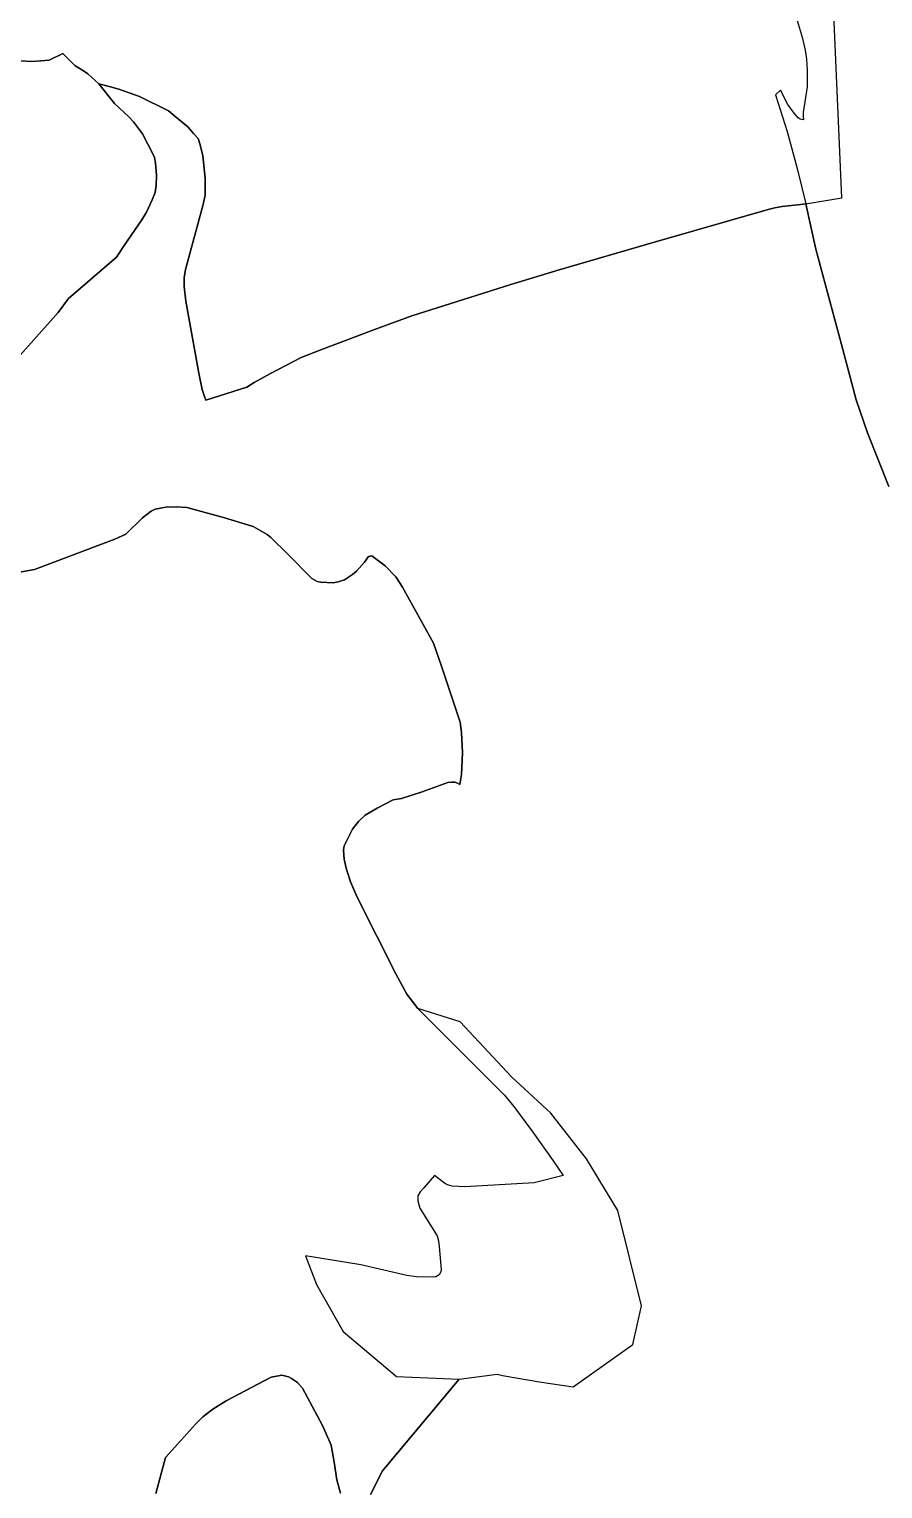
# Model space of a CAD drawing. Header units: millimetres. Extents: x 35444746 to 35449000, y 3482000 to 3488437.
# Drawn here: x 35447812.6 to 35447920.7, y 3487151.4 to 3487336.3 of the extents above; entities that cross this region are included whole.
import ezdxf

# ---------------------------------------------------------------- set-up
doc = ezdxf.new("R2010")
doc.units = ezdxf.units.MM
doc.layers.add('0203.02旱地整理', color=9, linetype='Continuous', true_color=0x808080)
doc.layers.add('0204.02水田整理', color=9, linetype='Continuous', true_color=0x808080)

msp = doc.modelspace()

# ---------------------------------------------------------------- linework, layer by layer
at = {"layer": '0203.02旱地整理', "color": 41}
for points in [[(35447921.497, 3487278.339), (35447918.794, 3487285.155), (35447917.383, 3487289.325), (35447915.499, 3487296.32), (35447912.238, 3487308.429), (35447910.967, 3487314.151), (35447915.538, 3487314.905), (35447914.541, 3487338.202)], [(35447921.497, 3487278.339), (35447918.794, 3487285.155), (35447917.383, 3487289.325), (35447915.499, 3487296.32), (35447912.238, 3487308.429), (35447910.967, 3487314.151), (35447915.538, 3487314.905), (35447914.541, 3487338.202)], [(35447809.822, 3487332.349), (35447812.999, 3487332.179), (35447815.127, 3487332.361), (35447816.838, 3487333.218), (35447818.357, 3487331.665), (35447819.601, 3487330.933), (35447820.008, 3487330.63), (35447821.379, 3487329.375), (35447823.399, 3487326.855), (35447825.221, 3487325.173), (35447825.805, 3487324.56), (35447826.922, 3487323.012), (35447828.347, 3487320.335), (35447828.453, 3487320.04), (35447828.6, 3487319.361), (35447828.728, 3487317.758), (35447828.68, 3487316.489), (35447828.53, 3487315.583), (35447828.177, 3487314.64), (35447827.451, 3487313.103), (35447826.86, 3487312.128), (35447824.597, 3487308.857), (35447823.625, 3487307.39), (35447817.57, 3487302.155), (35447816.256, 3487300.378), (35447811.1, 3487294.621)], [(35447809.822, 3487332.349), (35447812.999, 3487332.179), (35447815.127, 3487332.361), (35447816.838, 3487333.218), (35447818.357, 3487331.665), (35447819.601, 3487330.933), (35447820.008, 3487330.63), (35447821.379, 3487329.375), (35447823.399, 3487326.855), (35447825.221, 3487325.173), (35447825.805, 3487324.56), (35447826.922, 3487323.012), (35447828.347, 3487320.335), (35447828.453, 3487320.04), (35447828.6, 3487319.361), (35447828.728, 3487317.758), (35447828.68, 3487316.489), (35447828.53, 3487315.583), (35447828.177, 3487314.64), (35447827.451, 3487313.103), (35447826.86, 3487312.128), (35447824.597, 3487308.857), (35447823.625, 3487307.39), (35447817.57, 3487302.155), (35447816.256, 3487300.378), (35447811.1, 3487294.621)], [(35447810.668, 3487267.367), (35447813.251, 3487267.833), (35447823.443, 3487271.687), (35447824.809, 3487272.289), (35447826.919, 3487274.37), (35447828.042, 3487275.2), (35447828.528, 3487275.465), (35447829.897, 3487275.746), (35447831.224, 3487275.772), (35447832.55, 3487275.693), (35447837.19, 3487274.4), (35447840.95, 3487273.295), (35447842.724, 3487272.27), (35447843.211, 3487271.883), (35447845.307, 3487269.828), (35447848.377, 3487266.702), (35447849.056, 3487266.297), (35447849.534, 3487266.207), (35447851.105, 3487266.144), (35447851.728, 3487266.27), (35447852.533, 3487266.537), (35447853.564, 3487267.213), (35447854.042, 3487267.617), (35447855.069, 3487268.768), (35447855.579, 3487269.459), (35447855.985, 3487269.541), (35447857.679, 3487268.29), (35447859.031, 3487266.884), (35447859.861, 3487265.586), (35447863.793, 3487258.505), (35447864.827, 3487255.583), (35447867.166, 3487248.497), (35447867.373, 3487247.199), (35447867.469, 3487244.615), (35447867.366, 3487241.855), (35447867.13, 3487240.583), (35447866.848, 3487240.75), (35447866.512, 3487240.876), (35447866.137, 3487240.893), (35447865.61, 3487240.838), (35447862.369, 3487239.655), (35447859.745, 3487238.801), (35447858.702, 3487238.632), (35447856.677, 3487237.585), (35447855.164, 3487236.72), (35447854.32, 3487235.888), (35447853.545, 3487234.915), (35447852.542, 3487232.92), (35447852.446, 3487232.598), (35447852.418, 3487232.29), (35447852.471, 3487231.139), (35447852.742, 3487229.981), (35447853.29, 3487228.247), (35447854.114, 3487226.32), (35447859.04, 3487216.615), (35447860.42, 3487214.018), (35447861.84, 3487212.193), (35447865.787, 3487208.242), (35447872.8, 3487201.221), (35447873.977, 3487199.781), (35447876.383, 3487196.535), (35447878.955, 3487192.932), (35447880.25, 3487191.056), (35447876.544, 3487190.125), (35447867.788, 3487189.618), (35447866.154, 3487189.724), (35447865.595, 3487189.887), (35447865.201, 3487190.085), (35447863.953, 3487191.042), (35447862.602, 3487189.49), (35447862.112, 3487189.003), (35447861.821, 3487188.467), (35447861.804, 3487187.86), (35447862.058, 3487186.93), (35447864.253, 3487183.426), (35447864.423, 3487182.796), (35447864.535, 3487182.074), (35447864.779, 3487179.13), (35447864.734, 3487178.862), (35447864.523, 3487178.48), (35447864.114, 3487178.24), (35447863.751, 3487178.18), (35447861.653, 3487178.206), (35447860.433, 3487178.399), (35447854.617, 3487179.724), (35447847.608, 3487180.878), (35447848.98, 3487177.234), (35447852.35, 3487171.279), (35447859.133, 3487165.589), (35447867.056, 3487165.238), (35447857.343, 3487153.66), (35447855.828, 3487150.659)], [(35447810.668, 3487267.367), (35447813.251, 3487267.833), (35447823.443, 3487271.687), (35447824.809, 3487272.289), (35447826.919, 3487274.37), (35447828.042, 3487275.2), (35447828.528, 3487275.465), (35447829.897, 3487275.746), (35447831.224, 3487275.772), (35447832.55, 3487275.693), (35447837.19, 3487274.4), (35447840.95, 3487273.295), (35447842.724, 3487272.27), (35447843.211, 3487271.883), (35447845.307, 3487269.828), (35447848.377, 3487266.702), (35447849.056, 3487266.297), (35447849.534, 3487266.207), (35447851.105, 3487266.144), (35447851.728, 3487266.27), (35447852.533, 3487266.537), (35447853.564, 3487267.213), (35447854.042, 3487267.617), (35447855.069, 3487268.768), (35447855.579, 3487269.459), (35447855.985, 3487269.541), (35447857.679, 3487268.29), (35447859.031, 3487266.884), (35447859.861, 3487265.586), (35447863.793, 3487258.505), (35447864.827, 3487255.583), (35447867.166, 3487248.497), (35447867.373, 3487247.199), (35447867.469, 3487244.615), (35447867.366, 3487241.855), (35447867.13, 3487240.583), (35447866.848, 3487240.75), (35447866.512, 3487240.876), (35447866.137, 3487240.893), (35447865.61, 3487240.838), (35447862.369, 3487239.655), (35447859.745, 3487238.801), (35447858.702, 3487238.632), (35447856.677, 3487237.585), (35447855.164, 3487236.72), (35447854.32, 3487235.888), (35447853.545, 3487234.915), (35447852.542, 3487232.92), (35447852.446, 3487232.598), (35447852.418, 3487232.29), (35447852.471, 3487231.139), (35447852.742, 3487229.981), (35447853.29, 3487228.247), (35447854.114, 3487226.32), (35447859.04, 3487216.615), (35447860.42, 3487214.018), (35447861.84, 3487212.193), (35447865.787, 3487208.242), (35447872.8, 3487201.221), (35447873.977, 3487199.781), (35447876.383, 3487196.535), (35447878.955, 3487192.932), (35447880.25, 3487191.056), (35447876.544, 3487190.125), (35447867.788, 3487189.618), (35447866.154, 3487189.724), (35447865.595, 3487189.887), (35447865.201, 3487190.085), (35447863.953, 3487191.042), (35447862.602, 3487189.49), (35447862.112, 3487189.003), (35447861.821, 3487188.467), (35447861.804, 3487187.86), (35447862.058, 3487186.93), (35447864.253, 3487183.426), (35447864.423, 3487182.796), (35447864.535, 3487182.074), (35447864.779, 3487179.13), (35447864.734, 3487178.862), (35447864.523, 3487178.48), (35447864.114, 3487178.24), (35447863.751, 3487178.18), (35447861.653, 3487178.206), (35447860.433, 3487178.399), (35447854.617, 3487179.724), (35447847.608, 3487180.878), (35447848.98, 3487177.234), (35447852.35, 3487171.279), (35447859.133, 3487165.589), (35447867.056, 3487165.238), (35447857.343, 3487153.66), (35447855.828, 3487150.659)], [(35447852.042, 3487150.816), (35447851.556, 3487152.523), (35447851.21, 3487154.742), (35447850.841, 3487156.873), (35447849.724, 3487159.387), (35447847.224, 3487164.099), (35447846.566, 3487164.837), (35447845.817, 3487165.358), (35447845.414, 3487165.534), (35447844.605, 3487165.75), (35447844.388, 3487165.737), (35447843.252, 3487165.489), (35447837.527, 3487162.524), (35447835.832, 3487161.445), (35447834.592, 3487160.484), (35447833.712, 3487159.585), (35447831.777, 3487157.482), (35447829.865, 3487155.319), (35447828.623, 3487150.782)], [(35447852.042, 3487150.816), (35447851.556, 3487152.523), (35447851.21, 3487154.742), (35447850.841, 3487156.873), (35447849.724, 3487159.387), (35447847.224, 3487164.099), (35447846.566, 3487164.837), (35447845.817, 3487165.358), (35447845.414, 3487165.534), (35447844.605, 3487165.75), (35447844.388, 3487165.737), (35447843.252, 3487165.489), (35447837.527, 3487162.524), (35447835.832, 3487161.445), (35447834.592, 3487160.484), (35447833.712, 3487159.585), (35447831.777, 3487157.482), (35447829.865, 3487155.319), (35447828.623, 3487150.782)]]:
    msp.add_lwpolyline(points, dxfattribs=at)
at = {"layer": '0204.02水田整理', "color": 51}
for points in [[(35447909.37, 3487339.055), (35447910.529, 3487335.257), (35447910.917, 3487333.601), (35447911.08, 3487332.461), (35447911.162, 3487331.109), (35447911.161, 3487328.985), (35447910.654, 3487325.715), (35447910.637, 3487325.191), (35447910.684, 3487324.809), (35447910.253, 3487324.886), (35447910.017, 3487325.058), (35447909.513, 3487325.622), (35447908.715, 3487326.742), (35447907.761, 3487328.565), (35447907.123, 3487327.944), (35447908.605, 3487323.322), (35447909.895, 3487318.614), (35447910.967, 3487314.151), (35447910.327, 3487314.083), (35447907.978, 3487313.835), (35447907.06, 3487313.664), (35447906.227, 3487313.444), (35447891.946, 3487309.349), (35447879.748, 3487305.775), (35447873.627, 3487303.941), (35447864.29, 3487300.969), (35447861.069, 3487299.944), (35447856.122, 3487298.145), (35447849.535, 3487295.678), (35447847.03, 3487294.665), (35447843.142, 3487292.651), (35447841.069, 3487291.514), (35447840.172, 3487290.948), (35447834.966, 3487289.277), (35447834.811, 3487289.61), (35447834.488, 3487290.634), (35447834.085, 3487292.714), (35447832.442, 3487301.828), (35447832.203, 3487303.7), (35447832.211, 3487304.782), (35447832.366, 3487305.836), (35447834.613, 3487314.076), (35447834.88, 3487315.287), (35447834.882, 3487317.406), (35447834.588, 3487320.237), (35447834.254, 3487321.648), (35447833.966, 3487322.438), (35447833.404, 3487323.072), (35447832.657, 3487323.917), (35447831.037, 3487325.255), (35447830.227, 3487325.925), (35447826.537, 3487327.731), (35447823.925, 3487328.692), (35447822.859, 3487328.978), (35447821.379, 3487329.375), (35447820.008, 3487330.63), (35447819.601, 3487330.933), (35447818.357, 3487331.665), (35447816.838, 3487333.218), (35447815.127, 3487332.361), (35447812.999, 3487332.179), (35447809.822, 3487332.349)], [(35447811.1, 3487294.621), (35447816.256, 3487300.378), (35447817.57, 3487302.155), (35447823.625, 3487307.39), (35447824.597, 3487308.857), (35447826.86, 3487312.128), (35447827.451, 3487313.103), (35447828.177, 3487314.64), (35447828.53, 3487315.583), (35447828.68, 3487316.489), (35447828.728, 3487317.758), (35447828.6, 3487319.361), (35447828.453, 3487320.04), (35447828.347, 3487320.335), (35447826.922, 3487323.012), (35447825.805, 3487324.56), (35447825.221, 3487325.173), (35447823.399, 3487326.855), (35447821.379, 3487329.375), (35447822.859, 3487328.978), (35447823.925, 3487328.692), (35447826.537, 3487327.731), (35447830.227, 3487325.925), (35447831.037, 3487325.255), (35447832.657, 3487323.917), (35447833.404, 3487323.072), (35447833.966, 3487322.438), (35447834.254, 3487321.648), (35447834.588, 3487320.237), (35447834.882, 3487317.406), (35447834.88, 3487315.287), (35447834.613, 3487314.076), (35447832.366, 3487305.836), (35447832.211, 3487304.782), (35447832.203, 3487303.7), (35447832.442, 3487301.828), (35447834.085, 3487292.714), (35447834.488, 3487290.634), (35447834.811, 3487289.61), (35447834.966, 3487289.277), (35447840.172, 3487290.948), (35447841.069, 3487291.514), (35447843.142, 3487292.651), (35447847.03, 3487294.665), (35447849.535, 3487295.678), (35447856.122, 3487298.145), (35447861.069, 3487299.944), (35447864.29, 3487300.969), (35447873.627, 3487303.941), (35447879.748, 3487305.775), (35447891.946, 3487309.349), (35447906.227, 3487313.444), (35447907.06, 3487313.664), (35447907.978, 3487313.835), (35447910.327, 3487314.083), (35447910.967, 3487314.151), (35447912.238, 3487308.429), (35447915.499, 3487296.32), (35447917.383, 3487289.325), (35447918.794, 3487285.155), (35447921.497, 3487278.339)], [(35447855.828, 3487150.659), (35447857.343, 3487153.66), (35447867.056, 3487165.238), (35447871.857, 3487165.901), (35447872.564, 3487165.701), (35447877.488, 3487164.89), (35447881.502, 3487164.29), (35447889.07, 3487169.662), (35447890.15, 3487174.56), (35447887.168, 3487186.608), (35447883.174, 3487193.161), (35447878.695, 3487198.967), (35447873.687, 3487203.554), (35447867.183, 3487210.538), (35447861.84, 3487212.193), (35447860.42, 3487214.018), (35447859.04, 3487216.615), (35447854.114, 3487226.32), (35447853.29, 3487228.247), (35447852.742, 3487229.981), (35447852.471, 3487231.139), (35447852.418, 3487232.29), (35447852.446, 3487232.598), (35447852.542, 3487232.92), (35447853.545, 3487234.915), (35447854.32, 3487235.888), (35447855.164, 3487236.72), (35447856.677, 3487237.585), (35447858.702, 3487238.632), (35447859.745, 3487238.801), (35447862.369, 3487239.655), (35447865.61, 3487240.838), (35447866.137, 3487240.893), (35447866.512, 3487240.876), (35447866.848, 3487240.75), (35447867.13, 3487240.583), (35447867.366, 3487241.855), (35447867.469, 3487244.615), (35447867.373, 3487247.199), (35447867.166, 3487248.497), (35447864.827, 3487255.583), (35447863.793, 3487258.505), (35447859.861, 3487265.586), (35447859.031, 3487266.884), (35447857.679, 3487268.29), (35447855.985, 3487269.541), (35447855.579, 3487269.459), (35447855.069, 3487268.768), (35447854.042, 3487267.617), (35447853.564, 3487267.213), (35447852.533, 3487266.537), (35447851.728, 3487266.27), (35447851.105, 3487266.144), (35447849.534, 3487266.207), (35447849.056, 3487266.297), (35447848.377, 3487266.702), (35447845.307, 3487269.828), (35447843.211, 3487271.883), (35447842.724, 3487272.27), (35447840.95, 3487273.295), (35447837.19, 3487274.4), (35447832.55, 3487275.693), (35447831.224, 3487275.772), (35447829.897, 3487275.746), (35447828.528, 3487275.465), (35447828.042, 3487275.2), (35447826.919, 3487274.37), (35447824.809, 3487272.289), (35447823.443, 3487271.687), (35447813.251, 3487267.833), (35447810.668, 3487267.367)], [(35447828.623, 3487150.782), (35447829.865, 3487155.319), (35447831.777, 3487157.482), (35447833.712, 3487159.585), (35447834.592, 3487160.484), (35447835.832, 3487161.445), (35447837.527, 3487162.524), (35447843.252, 3487165.489), (35447844.388, 3487165.737), (35447844.605, 3487165.75), (35447845.414, 3487165.534), (35447845.817, 3487165.358), (35447846.566, 3487164.837), (35447847.224, 3487164.099), (35447849.724, 3487159.387), (35447850.841, 3487156.873), (35447851.21, 3487154.742), (35447851.556, 3487152.523), (35447852.042, 3487150.816)]]:
    msp.add_lwpolyline(points, dxfattribs=at)

doc.saveas('drawing.dxf')
